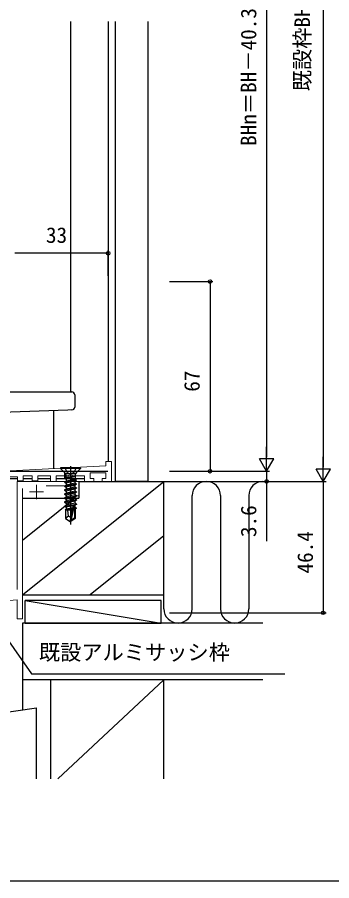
# Model space of a CAD drawing. Units: millimetres, scale not verified. Extents: x -437 to 438, y -331 to 329.
# Drawn here: x -238.7 to -127.6, y -331.2 to -26.3 of the extents above; entities that cross this region are included whole.
import ezdxf
from ezdxf.enums import TextEntityAlignment as Align

# ---------------------------------------------------------------- set-up
doc = ezdxf.new("R2010")
doc.units = ezdxf.units.MM
doc.header["$LTSCALE"] = 2
doc.layers.add('0-2_YKK_11', color=7, linetype='Continuous', lineweight=18)
for name, color, linetype in [('0-4_YKK_12', 2, 'Continuous'), ('0-5_YKK_13', 4, 'Continuous'), ('0-7_YKK_D', 6, 'Continuous'), ('0-8_YKK_ZWAK', 7, 'Continuous'), ('0-9_YSS_K', 3, 'Continuous'), ('0-A_YSS_KE', 3, 'Continuous')]:
    doc.layers.add(name, color=color, linetype=linetype)
doc.styles.add('ＭＳ ゴシック', font='')
doc.styles.get('ＭＳ ゴシック').set_extended_font_data('MS Gothic')

msp = doc.modelspace()

# ---------------------------------------------------------------- linework, layer by layer
at = {"layer": '0-2_YKK_11', "color": 4}
for p, q in [((-231.892, -191.405), (-231.892, -196.405)), ((-234.392, -193.905), (-229.392, -193.905))]:
    msp.add_line(p, q, dxfattribs=at)
at = {"layer": '0-2_YKK_11', "color": 211}
msp.add_lwpolyline([(-243.395, -186.584), (-207.395, -184.697), (-207.395, -183.197), (-205.395, -183.197), (-205.395, -190.197), (-208.645, -190.197), (-208.645, -189.197), (-207.395, -189.197), (-207.395, -187.197), (-212.895, -187.197), (-212.895, -189.197), (-211.645, -189.197), (-211.645, -190.197), (-214.895, -190.197), (-214.895, -188.197), (-219.029, -188.197), (-219.462, -187.947), (-220.328, -187.947), (-220.761, -188.197), (-224.895, -188.197), (-224.895, -190.197), (-226.895, -190.197), (-226.895, -188.197), (-231.395, -188.197), (-231.395, -189.997), (-233.395, -189.997), (-233.395, -188.197), (-236.595, -188.197), (-236.595, -189.997), (-238.595, -189.997), (-238.595, -188.597), (-243.395, -188.597)], dxfattribs=at)
at = {"layer": '0-2_YKK_11', "color": 4}
for points in [[(-238.692, -228.332), (-238.692, -190.255), (-216.892, -190.255), (-216.892, -195.255), (-218.392, -195.255), (-218.392, -191.755), (-228.524, -191.755)], [(-236.892, -192.63), (-236.892, -238.755), (-238.692, -238.755), (-238.692, -231.972), (-244.329, -232.465)]]:
    msp.add_lwpolyline(points, dxfattribs=at)
at = {"layer": '0-4_YKK_12'}
for p, q in [((-219.895, -27.747), (-219.895, -158.597)), ((-206.596, -27.747), (-206.596, -183.198)), ((-204.156, -27.747), (-204.106, -190.2)), ((-192.596, -27.747), (-192.596, -190.2)), ((-225.895, -165.159), (-225.895, -185.667)), ((-331.895, -186.597), (-206.745, -186.597)), ((-192.596, -190.2), (-204.106, -190.2))]:
    msp.add_line(p, q, dxfattribs=at)
at = {"layer": '0-5_YKK_13'}
for p, q in [((-246.496, -158.597), (-220.844, -158.597)), ((-220.844, -158.597), (-219.396, -158.597)), ((-218.396, -159.597), (-218.396, -163.932)), ((-220.809, -164.982), (-244.331, -165.803)), ((-219.361, -164.931), (-220.809, -164.982)), ((-216.395, -185.348), (-223.395, -185.348)), ((-223.395, -185.348), (-223.395, -185.648)), ((-216.395, -185.648), (-223.395, -185.648)), ((-223.395, -185.648), (-221.868, -187.175)), ((-219.895, -184.743), (-219.895, -205.458)), ((-216.395, -185.648), (-217.922, -187.175)), ((-216.395, -185.348), (-216.395, -185.648)), ((-221.995, -187.148), (-221.995, -188.898)), ((-218.715, -188.471), (-221.995, -188.998)), ((-221.995, -188.998), (-221.575, -188.755)), ((-221.995, -188.998), (-221.995, -189.098)), ((-218.215, -187.468), (-221.575, -187.468)), ((-221.575, -187.882), (-221.575, -188.755)), ((-218.715, -188.471), (-221.575, -188.755)), ((-218.715, -188.531), (-221.445, -189.416)), ((-218.215, -187.882), (-218.215, -189.455)), ((-236.597, -189.197), (-233.397, -189.197)), ((-231.397, -189.197), (-226.897, -189.197)), ((-224.897, -189.197), (-214.897, -189.197)), ((-221.995, -189.098), (-221.445, -189.416)), ((-221.995, -190.398), (-217.795, -189.698)), ((-217.795, -189.798), (-221.995, -190.498)), ((-221.995, -190.398), (-221.445, -190.08)), ((-221.995, -190.398), (-221.995, -190.498)), ((-221.995, -190.498), (-221.445, -190.816)), ((-221.995, -191.798), (-217.795, -191.098)), ((-217.795, -191.198), (-221.995, -191.898)), ((-221.995, -191.798), (-221.445, -191.48)), ((-221.995, -191.798), (-221.995, -191.898)), ((-221.995, -191.898), (-221.445, -192.216)), ((-221.445, -189.416), (-221.445, -190.08)), ((-218.215, -189.455), (-221.445, -190.08)), ((-218.345, -190.116), (-221.445, -190.816)), ((-218.345, -190.78), (-221.445, -191.48)), ((-221.445, -190.816), (-221.445, -191.48)), ((-218.345, -191.516), (-221.445, -192.216)), ((-217.795, -189.798), (-218.345, -190.116)), ((-218.345, -190.116), (-218.345, -190.78)), ((-217.795, -191.098), (-218.345, -190.78)), ((-217.795, -191.198), (-218.345, -191.516)), ((-218.345, -191.516), (-218.345, -192.18)), ((-217.795, -189.698), (-218.215, -189.455)), ((-217.795, -189.698), (-217.795, -189.798)), ((-217.795, -191.098), (-217.795, -191.198)), ((-221.995, -193.198), (-217.795, -192.498)), ((-217.795, -192.598), (-221.995, -193.298)), ((-221.995, -193.198), (-221.445, -192.88)), ((-221.995, -193.198), (-221.575, -192.955)), ((-221.995, -193.198), (-221.995, -193.298)), ((-221.995, -193.198), (-221.995, -193.298)), ((-221.995, -193.298), (-221.445, -193.615)), ((-221.995, -193.298), (-221.445, -193.616)), ((-221.995, -194.598), (-217.795, -193.898)), ((-217.795, -193.998), (-221.995, -194.698)), ((-221.995, -194.598), (-221.445, -194.28)), ((-221.995, -194.598), (-221.995, -194.698)), ((-221.995, -194.698), (-221.445, -195.015)), ((-218.345, -192.18), (-221.445, -192.88)), ((-221.445, -192.216), (-221.445, -192.88)), ((-218.345, -192.916), (-221.445, -193.616)), ((-221.445, -193.615), (-221.445, -194.28)), ((-218.215, -193.655), (-221.445, -194.28)), ((-218.345, -194.98), (-221.445, -195.68)), ((-221.445, -195.015), (-221.445, -195.68)), ((-217.795, -192.498), (-218.345, -192.18)), ((-217.795, -192.598), (-218.345, -192.916)), ((-218.345, -192.916), (-218.345, -193.68)), ((-218.345, -194.315), (-218.345, -194.98)), ((-217.795, -195.298), (-218.345, -194.98)), ((-217.795, -193.898), (-218.215, -193.655)), ((-217.795, -192.498), (-217.795, -192.598)), ((-217.795, -193.898), (-217.795, -193.998)), ((-221.995, -195.998), (-217.795, -195.298)), ((-217.795, -195.398), (-221.995, -196.098)), ((-221.995, -195.998), (-221.445, -195.68)), ((-221.995, -195.998), (-221.995, -196.098)), ((-221.995, -196.098), (-221.445, -196.415)), ((-221.995, -197.398), (-217.795, -196.698)), ((-217.795, -196.798), (-221.995, -197.498)), ((-221.995, -197.398), (-221.445, -197.08)), ((-221.995, -197.398), (-221.995, -197.498)), ((-221.995, -197.498), (-221.445, -197.815)), ((-221.995, -198.898), (-217.795, -198.198)), ((-218.345, -196.38), (-221.445, -197.08)), ((-221.445, -196.415), (-221.445, -197.08)), ((-218.345, -197.115), (-221.445, -197.815)), ((-221.445, -197.815), (-221.445, -198.58)), ((-218.345, -197.88), (-221.445, -198.58)), ((-218.345, -195.715), (-218.345, -196.38)), ((-217.795, -196.698), (-218.345, -196.38)), ((-217.795, -196.798), (-218.345, -197.115)), ((-218.345, -197.115), (-218.345, -197.88)), ((-217.795, -198.198), (-218.345, -197.88)), ((-217.795, -195.298), (-217.795, -195.398)), ((-217.795, -196.698), (-217.795, -196.798)), ((-217.795, -198.198), (-217.795, -198.298)), ((-217.795, -198.298), (-221.995, -198.998)), ((-221.995, -198.898), (-221.445, -198.58)), ((-221.995, -198.898), (-221.995, -198.998)), ((-221.995, -198.998), (-221.445, -199.315)), ((-219.217, -199.758), (-221.795, -200.182)), ((-221.795, -200.182), (-221.445, -199.98)), ((-221.595, -200.277), (-221.795, -200.182)), ((-221.595, -200.277), (-221.595, -203.302)), ((-219.351, -200.348), (-221.595, -200.348)), ((-218.99, -198.761), (-221.445, -199.315)), ((-221.445, -199.315), (-221.445, -199.98)), ((-219.149, -199.462), (-221.445, -199.98)), ((-219.277, -200.024), (-220.943, -200.348)), ((-218.985, -198.741), (-219.895, -202.841)), ((-218.552, -198.638), (-219.745, -203.986)), ((-218.345, -198.615), (-218.536, -198.659)), ((-218.345, -199.28), (-218.498, -199.315)), ((-218.495, -198.796), (-218.495, -203.143)), ((-217.895, -199.54), (-218.495, -199.639)), ((-217.895, -199.755), (-218.495, -199.872)), ((-218.195, -200.348), (-218.495, -200.348)), ((-217.795, -198.298), (-218.345, -198.615)), ((-218.345, -198.615), (-218.345, -199.28)), ((-217.895, -199.54), (-218.345, -199.28)), ((-218.195, -199.929), (-218.195, -203.302)), ((-217.895, -199.54), (-217.895, -199.755)), ((-220.595, -202.448), (-221.595, -203.302)), ((-221.595, -203.302), (-220.045, -204.348)), ((-219.895, -202.841), (-220.045, -204.348)), ((-219.895, -202.841), (-219.895, -204.348)), ((-218.495, -203.143), (-219.745, -203.986)), ((-218.195, -203.302), (-219.745, -204.348)), ((-219.745, -203.986), (-219.745, -204.348)), ((-218.195, -203.302), (-218.495, -203.143)), ((-220.045, -204.348), (-219.745, -204.348))]:
    msp.add_line(p, q, dxfattribs=at)
for points in [[(-221.896, -185.348), (-221.04, -187.064), (-219.895, -187.673)], [(-217.894, -185.348), (-218.75, -187.064), (-219.895, -187.673)], [(-218.715, -188.471), (-218.715, -188.531), (-221.995, -189.098)], [(-242.795, -190.903), (-242.795, -189.197), (-238.597, -189.197)], [(-217.795, -193.998), (-218.345, -194.315), (-221.445, -195.015)], [(-217.795, -195.398), (-218.345, -195.715), (-221.445, -196.415)], [(-219.895, -202.949), (-220.595, -202.448), (-220.795, -200.348)], [(-217.895, -199.755), (-218.345, -200.015), (-218.495, -200.049)]]:
    msp.add_lwpolyline(points, dxfattribs=at)
for centre, radius, start, end in [((-219.396, -159.597), 1, 0, 90), ((-219.396, -163.932), 1, 272, 0), ((-222.575, -187.882), 1, 0, 45), ((-217.215, -187.882), 1, 135, 180), ((-218.743, -198.796), 0.248, 0, 167.19096)]:
    msp.add_arc(centre, radius, start, end, dxfattribs=at)
at = {"layer": '0-7_YKK_D'}
for p, q in [((-130.597, 148.8), (-130.597, -185.2)), ((-150.6, 112.103), (-150.6, -181.597)), ((-206.596, -109.597), (-239.595, -109.597)), ((-206.596, -117.597), (-206.596, -108.597)), ((-184.897, -119.597), (-169.6, -119.597)), ((-170.6, -119.597), (-170.6, -186.597)), ((-150.6, -186.597), (-150.6, -177.937)), ((-150.6, -186.597), (-153.1, -182.267)), ((-148.1, -182.267), (-153.1, -182.267)), ((-150.6, -186.597), (-148.1, -182.267)), ((-130.597, -190.2), (-130.597, -181.54)), ((-150.6, -186.597), (-150.6, -184.047)), ((-130.597, -190.2), (-133.097, -185.87)), ((-128.097, -185.87), (-133.097, -185.87)), ((-130.597, -190.2), (-128.097, -185.87)), ((-184.897, -186.597), (-169.6, -186.597)), ((-184.897, -186.597), (-149.6, -186.597)), ((-184.897, -186.597), (-149.6, -186.597)), ((-150.6, -186.597), (-150.6, -190.2)), ((-184.897, -190.2), (-129.597, -190.2)), ((-184.897, -190.2), (-129.597, -190.2)), ((-184.897, -190.2), (-149.6, -190.2)), ((-150.6, -190.2), (-150.6, -211.275)), ((-130.597, -190.2), (-130.597, -236.597)), ((-184.897, -236.597), (-129.597, -236.597))]:
    msp.add_line(p, q, dxfattribs=at)
msp.add_lwpolyline([(-247.692, -238.168), (-246.229, -240.257), (-233.721, -258.121), (-144.178, -258.121)], dxfattribs=at)
for centre in [(-206.596, -109.597), (-170.6, -119.597), (-170.6, -186.597), (-150.6, -190.2), (-130.597, -236.597)]:
    msp.add_circle(centre, 0.637, dxfattribs=at)
at = {"layer": '0-8_YKK_ZWAK'}
msp.add_lwpolyline([(-436.9, -331.2), (438.1, -331.2), (438.1, 293.8)], dxfattribs=at)
at = {"layer": '0-9_YSS_K'}
for p, q in [((-236.897, -230.2), (-186.9, -190.202)), ((-186.9, -235.2), (-186.9, -190.2)), ((-218.222, -196.05), (-236.897, -210.991)), ((-176.9, -235.2), (-176.9, -195.2)), ((-166.9, -195.2), (-166.9, -235.2)), ((-156.9, -195.2), (-156.9, -235.2)), ((-186.897, -209.409), (-212.886, -230.2)), ((-235.897, -232.2), (-187.897, -240.2)), ((-186.897, -260.2), (-224.395, -295.2))]:
    msp.add_line(p, q, dxfattribs=at)
for centre, start, end in [((-171.9, -195.2), 359.99983, 179.99983), ((-151.9, -195.2), 90, 179.9998), ((-181.9, -235.2), 179.99983, 359.99974), ((-161.9, -235.2), 179.99978, 359.99969)]:
    msp.add_arc(centre, 5, start, end, dxfattribs=at)
at = {"layer": '0-A_YSS_KE'}
for p, q in [((-216.897, -190.2), (-216.897, -196.05)), ((-216.897, -190.2), (-151.897, -190.2)), ((-186.9, -230.2), (-186.9, -190.2)), ((-236.897, -196.05), (-216.897, -196.05)), ((-236.897, -230.2), (-186.897, -230.2)), ((-187.897, -232.2), (-235.897, -232.2)), ((-235.897, -240.2), (-235.897, -232.2)), ((-151.897, -240.2), (-236.897, -240.2)), ((-236.897, -240.2), (-236.897, -270.902)), ((-151.897, -260.2), (-236.897, -260.2)), ((-226.897, -260.2), (-226.897, -280.067)), ((-226.897, -260.2), (-226.897, -285.2)), ((-186.897, -295.2), (-186.897, -260.2)), ((-226.897, -265.011), (-226.897, -279.822)), ((-351.897, -287.053), (-231.897, -270.2)), ((-231.897, -295.2), (-231.897, -270.2)), ((-226.897, -270.2), (-226.897, -283.223)), ((-226.897, -270.2), (-226.897, -295.2))]:
    msp.add_line(p, q, dxfattribs=at)
msp.add_lwpolyline([(-235.897, -240.2), (-187.897, -240.2), (-187.897, -232.2)], dxfattribs=at)

# ---------------------------------------------------------------- texts
at = {"layer": '0-7_YKK_D', "style": 'ＭＳ ゴシック'}
for s, p in [('既設枠BH寸法', (-133.62, -52.419)), ('BHn＝BH－40.3', (-152.6, -71.693)), ('67', (-172.6, -158.509)), ('3.6', (-152.6, -209.829)), ('46.4', (-132.597, -222.71))]:
    msp.add_text(s, height=5.499, rotation=90, dxfattribs=at).set_placement(p, align=Align.BOTTOM_LEFT)
for s, p in [('33', (-228.55, -107.597)), ('既設アルミサッシ枠', (-231.061, -254.918))]:
    msp.add_text(s, height=5.499, dxfattribs=at).set_placement(p, align=Align.BOTTOM_LEFT)

doc.saveas('drawing.dxf')
